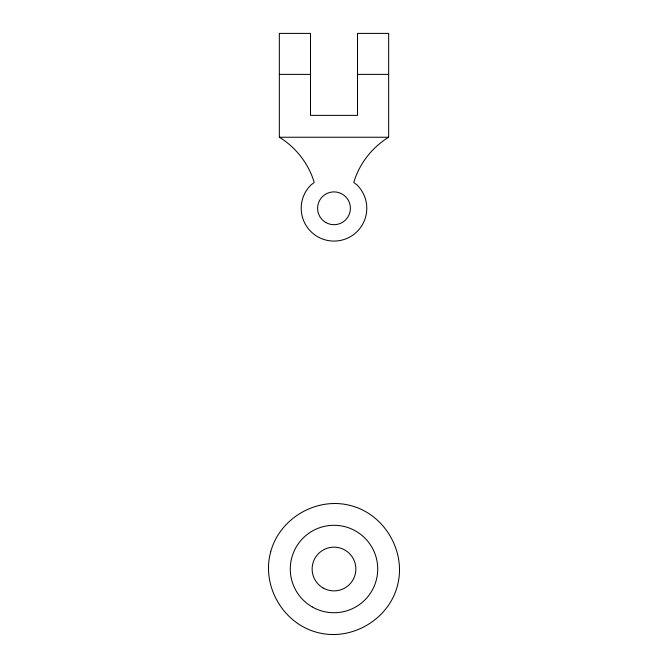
<?xml version="1.0" encoding="UTF-8"?>
<svg xmlns="http://www.w3.org/2000/svg" width="668" height="668" viewBox="0 0 668 668"><rect width="100%" height="100%" fill="white"/><g stroke="black" fill="none" stroke-linecap="round" stroke-linejoin="round"><path stroke-width="1" d="M388.651 137.241C372.043 147.419 359.267 163.777 353.789 182.498L357.188 185.103A32.79 32.79 0 0 1 357.188 231.479A32.79 32.79 0 0 1 310.812 231.479A32.79 32.79 0 0 1 310.812 185.103L314.21 182.498C308.733 163.777 295.957 147.419 279.349 137.241L279.349 33.4L310.495 33.4L310.495 115.38L357.505 115.38L357.505 33.4L388.651 33.4L388.651 137.241L279.349 137.241M279.349 74.39L310.495 74.39M357.505 74.39L388.651 74.39M270.649 552.044C261.355 585.886 283.065 623.495 317.024 632.362C350.875 641.664 388.475 619.954 397.351 585.986C406.645 552.144 384.935 514.535 350.976 505.668C317.125 496.366 279.525 518.076 270.649 552.044M312.14 606.878A43.721 43.721 0 0 0 377.721 569.011A43.721 43.721 0 0 0 312.14 531.152A43.721 43.721 0 0 0 312.14 606.878M323.07 587.949A21.86 21.86 0 0 0 355.86 569.011A21.86 21.86 0 0 0 323.07 550.081A21.86 21.86 0 0 0 323.07 587.949M325.8 222.494A16.399 16.399 0 0 0 350.399 208.291A16.399 16.399 0 0 0 325.8 194.096A16.399 16.399 0 0 0 325.8 222.494"/></g></svg>
